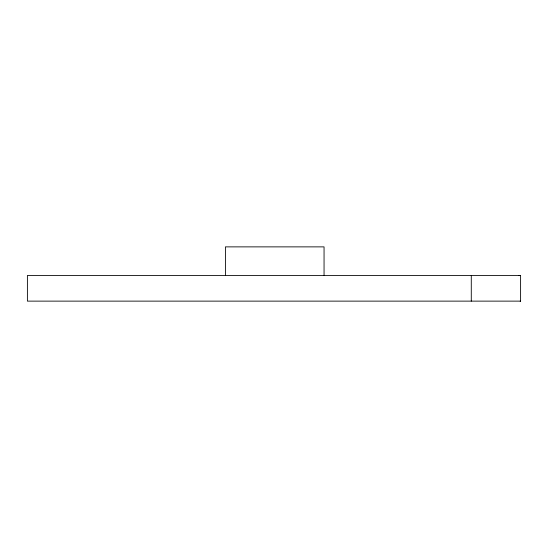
<?xml version="1.0" encoding="UTF-8"?>
<svg xmlns="http://www.w3.org/2000/svg" width="548" height="548" viewBox="0 0 548 548"><rect width="100%" height="100%" fill="white"/><g stroke="black" fill="none" stroke-linecap="round" stroke-linejoin="round"><path stroke-width="0.82" d="M471.28 301.126L471.28 275.48M520.6 301.126L520.6 275.48L27.4 275.48L27.4 301.126L520.6 301.126L520.175 301.126M518.922 275.48L520.6 275.48M324.053 275.48L324.053 246.874L225.413 246.874L225.413 275.48"/></g></svg>
